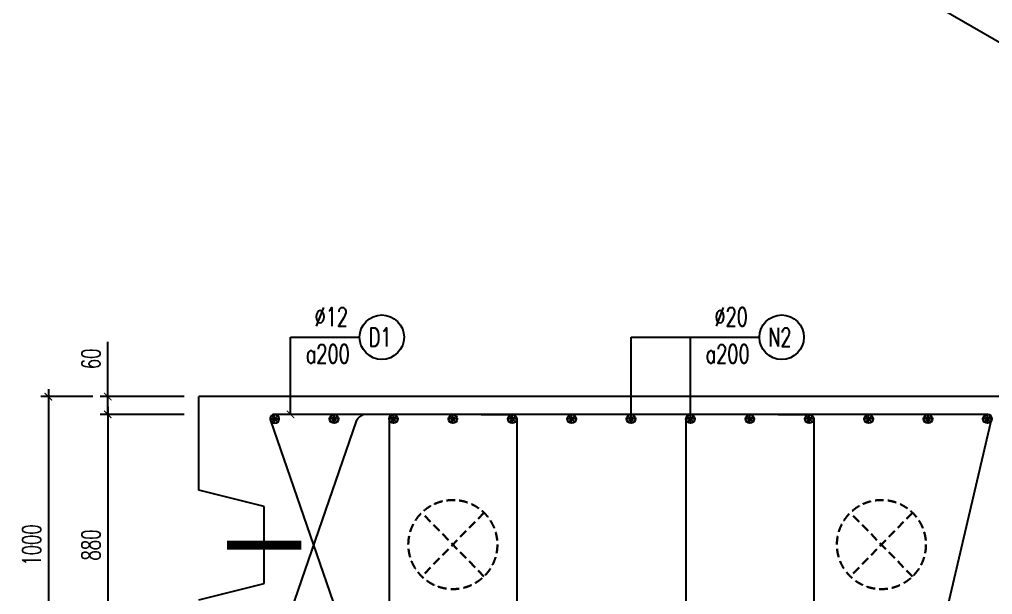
# Model space of a CAD drawing. Header units: millimetres. Extents: x -143483 to 1166745, y -1448440 to -1202244.
# Drawn here: x 365004 to 378110, y -1253909 to -1246161 of the extents above; entities that cross this region are included whole.
import ezdxf
from ezdxf.enums import TextEntityAlignment as Align

# ---------------------------------------------------------------- set-up
doc = ezdxf.new("R2010")
doc.units = ezdxf.units.MM
doc.header["$LTSCALE"] = 30
doc.header["$PDMODE"] = 3
doc.linetypes.add('DASHED', pattern=[19.05, 12.7, -6.35])
doc.layers.get('0').update_dxf_attribs({"lineweight": 9})
doc.layers.get('Defpoints').update_dxf_attribs({"lineweight": 9})
for name, color, linetype in [('ccu11-Cotthep', 9, 'Continuous'), ('ccu11-Dim', 8, 'Continuous'), ('ccu11-Thay', 7, 'Continuous'), ('ccu11-Thep', 4, 'Continuous'), ('ccu11-Thep doc', 4, 'Continuous'), ('ccu11-Thepdai', 6, 'Continuous')]:
    doc.layers.add(name, color=color, linetype=linetype)
doc.layers.add('ccu11-Khuat', color=9, linetype='DASHED', lineweight=30)
doc.styles.add('ccu11-dim', font='vnsimli.shx', dxfattribs={"width": 0.65, "bigfont": 'bigfont.shx'})
doc.styles.add('ccu11-vnsimple', font='vnsimple.shx', dxfattribs={"bigfont": 'bigfont.shx'})
doc.styles.add('ccu11_simli', font='vnsimli.shx', dxfattribs={"width": 0.8})
doc.dimstyles.new('ccu11-100', dxfattribs={"dimscale": 100, "dimtxt": 2.5, "dimasz": 1, "dimexe": 1, "dimexo": 2, "dimgap": 1, "dimtad": 1, "dimdec": 0, "dimdsep": 46, "dimtxsty": 'ccu11-dim', "dimblk": 'ARCHTICK', "dimcen": -1, "dimdle": 1, "dimclrd": 256, "dimclre": 256, "dimclrt": 3, "dimadec": 0, "dimazin": 2, "dimtfac": 0.1, "dimtdec": 0, "dimtmove": 0, "dimatfit": 1, "dimldrblk": 'ARCHTICK', "dimfxl": 0, "dimtvp": 0.833333, "dimtolj": 1, "dimtzin": 12, "dimarcsym": 0})
doc.dimstyles.new('ccu11-100x4', dxfattribs={"dimscale": 100, "dimtxt": 2.5, "dimasz": 1, "dimexe": 1, "dimexo": 2, "dimgap": 1, "dimtad": 1, "dimdec": 0, "dimlfac": 0.25, "dimdsep": 46, "dimtxsty": 'ccu11-dim', "dimblk": 'ARCHTICK', "dimcen": -1, "dimdle": 1, "dimclrd": 256, "dimclre": 256, "dimclrt": 3, "dimadec": 0, "dimazin": 2, "dimtfac": 0.1, "dimtdec": 0, "dimtmove": 0, "dimatfit": 1, "dimldrblk": 'ARCHTICK', "dimfxl": 0, "dimtvp": 0.833333, "dimtolj": 1, "dimtzin": 12, "dimarcsym": 0})

# ---------------------------------------------------------------- blocks, each defined once
blk = doc.blocks.new('_ARCHTICK')
at = {"color": 0, "linetype": 'ByBlock', "const_width": 0.15}
blk.add_lwpolyline([(-0.5, -0.5), (0.5, 0.5)], dxfattribs=at)
blk = doc.blocks.new('*D2719')
at = {"layer": 'ccu11-Dim', "linetype": 'ByBlock', "lineweight": -2, "ltscale": 30, "transparency": 16777216}
for p, q in [((377450, -1244415), (376700, -1245714)), ((376663, -1245578), (389307, -1252878)), ((389920, -1251615), (389170, -1252914))]:
    blk.add_line(p, q, dxfattribs=at)
at = {"layer": 'Defpoints', "color": 0, "linetype": 'ByBlock', "ltscale": 30, "transparency": 16777216}
for p in [(377550, -1244242), (390020, -1251442), (389220, -1252828)]:
    blk.add_point(p, dxfattribs=at)
at = {"layer": 'ccu11-Dim', "linetype": 'ByBlock', "lineweight": -2, "ltscale": 30, "transparency": 16777216, "xscale": 100, "yscale": 100, "zscale": 100}
for p, rotation in [((376750, -1245628), 149.9999151036801), ((389220, -1252828), 329.9999151036801)]:
    blk.add_blockref('_ARCHTICK', p, dxfattribs=dict(at, rotation=rotation))
at = {"layer": 'ccu11-Dim', "color": 3, "linetype": 'ByBlock', "ltscale": 30, "transparency": 16777216, "insert": (383097, -1249033), "char_height": 250, "attachment_point": 5, "rotation": 329.9999, "style": 'ccu11-dim'}
blk.add_mtext('\\A1;3600', dxfattribs=at)
blk = doc.blocks.new('MCT')
at = {"ltscale": 0.005}
for p, q in [((-0.49, 0), (0.49, 0)), ((0.35, -0.35), (-0.35, 0.35)), ((-0.35, -0.35), (0.35, 0.35)), ((0, -0.49), (0, 0.49))]:
    blk.add_line(p, q, dxfattribs=at)
blk.add_circle((0, 0), 0.492, dxfattribs=at)
blk = doc.blocks.new('*U2055')
at = {"layer": 'ccu11-Thep doc', "xscale": -121.9200000001001, "yscale": 121.9200000001001, "zscale": 121.92, "rotation": 270}
blk.add_blockref('MCT', (0, 0), dxfattribs=at)
blk = doc.blocks.new('*U2048')
at = {"layer": 'ccu11-Thep doc', "color": 0, "linetype": 'ByBlock', "lineweight": -2, "transparency": 16777216}
for p in [(0, 0), (800, 0), (1600, 0), (2400, 0), (3200, 0), (4000, 0), (4800, 0), (5600, 0), (6400, 0), (7200, 0), (8000, 0), (8800, 0), (9600, 0), (10400, 0), (11200, 0), (12000, 0), (12800, 0), (13600, 0)]:
    blk.add_blockref('*U2055', p, dxfattribs=at)
blk = doc.blocks.new('*D2735')
at = {"layer": 'ccu11-Dim', "linetype": 'ByBlock', "lineweight": -2, "ltscale": 30, "transparency": 16777216}
for p, q in [((366193, -1251242), (366193, -1250502)), ((367221, -1251242), (366093, -1251242)), ((366193, -1251482), (366193, -1251242)), ((367221, -1251482), (366093, -1251482)), ((366193, -1251482), (366193, -1251582))]:
    blk.add_line(p, q, dxfattribs=at)
at = {"layer": 'Defpoints', "color": 0, "linetype": 'ByBlock', "ltscale": 30, "transparency": 16777216}
for p in [(367421, -1251242), (366193, -1251482), (367421, -1251482)]:
    blk.add_point(p, dxfattribs=at)
at = {"layer": 'ccu11-Dim', "linetype": 'ByBlock', "lineweight": -2, "ltscale": 30, "transparency": 16777216, "xscale": 100, "yscale": 100, "zscale": 100}
for p, rotation in [((366193, -1251242), 270), ((366193, -1251482), 90)]:
    blk.add_blockref('_ARCHTICK', p, dxfattribs=dict(at, rotation=rotation))
at = {"layer": 'ccu11-Dim', "color": 3, "linetype": 'ByBlock', "ltscale": 30, "transparency": 16777216, "insert": (365968, -1250734), "char_height": 250, "attachment_point": 5, "rotation": 90, "style": 'ccu11-dim'}
blk.add_mtext('\\A1;60', dxfattribs=at)
blk = doc.blocks.new('*D2736')
at = {"layer": 'ccu11-Dim', "linetype": 'ByBlock', "lineweight": -2, "ltscale": 30, "transparency": 16777216}
for p, q in [((366193, -1251382), (366193, -1255102)), ((367221, -1251482), (366093, -1251482)), ((367221, -1255002), (366093, -1255002))]:
    blk.add_line(p, q, dxfattribs=at)
at = {"layer": 'Defpoints', "color": 0, "linetype": 'ByBlock', "ltscale": 30, "transparency": 16777216}
for p in [(367421, -1251482), (366193, -1255002), (367421, -1255002)]:
    blk.add_point(p, dxfattribs=at)
at = {"layer": 'ccu11-Dim', "linetype": 'ByBlock', "lineweight": -2, "ltscale": 30, "transparency": 16777216, "xscale": 100, "yscale": 100, "zscale": 100}
for p, rotation in [((366193, -1251482), 90), ((366193, -1255002), 270)]:
    blk.add_blockref('_ARCHTICK', p, dxfattribs=dict(at, rotation=rotation))
at = {"layer": 'ccu11-Dim', "color": 3, "linetype": 'ByBlock', "ltscale": 30, "transparency": 16777216, "insert": (365968, -1253242), "char_height": 250, "attachment_point": 5, "rotation": 90, "style": 'ccu11-dim'}
blk.add_mtext('\\A1;880', dxfattribs=at)
blk = doc.blocks.new('*D2738')
at = {"layer": 'ccu11-Dim', "linetype": 'ByBlock', "lineweight": -2, "ltscale": 30, "transparency": 16777216}
for p, q in [((365993, -1251242), (365293, -1251242)), ((365393, -1251142), (365393, -1255342)), ((365993, -1255242), (365293, -1255242))]:
    blk.add_line(p, q, dxfattribs=at)
at = {"layer": 'Defpoints', "color": 0, "linetype": 'ByBlock', "ltscale": 30, "transparency": 16777216}
for p in [(366193, -1251242), (365393, -1255242), (366193, -1255242)]:
    blk.add_point(p, dxfattribs=at)
at = {"layer": 'ccu11-Dim', "linetype": 'ByBlock', "lineweight": -2, "ltscale": 30, "transparency": 16777216, "xscale": 100, "yscale": 100, "zscale": 100}
for p, rotation in [((365393, -1251242), 90), ((365393, -1255242), 270)]:
    blk.add_blockref('_ARCHTICK', p, dxfattribs=dict(at, rotation=rotation))
at = {"layer": 'ccu11-Dim', "color": 3, "linetype": 'ByBlock', "ltscale": 30, "transparency": 16777216, "insert": (365168, -1253242), "char_height": 250, "attachment_point": 5, "rotation": 90, "style": 'ccu11-dim'}
blk.add_mtext('\\A1;1000', dxfattribs=at)
blk = doc.blocks.new('*U1910')
at = {"layer": 'ccu11-Thep doc', "xscale": -121.9200000001001, "yscale": 121.9200000001001, "zscale": 121.92, "rotation": 270}
blk.add_blockref('MCT', (0, 0), dxfattribs=at)
blk = doc.blocks.new('*U1911')
at = {"layer": 'ccu11-Thep doc', "color": 0, "linetype": 'ByBlock', "lineweight": -2, "transparency": 16777216}
for p in [(0, 0), (800, 0), (1600, 0), (2400, 0), (3200, 0), (4000, 0), (4800, 0), (5600, 0), (6400, 0), (7200, 0), (8000, 0), (8800, 0)]:
    blk.add_blockref('*U1910', p, dxfattribs=at)
blk = doc.blocks.new('SHD')
at = {"layer": 'ccu11-Cotthep'}
blk.add_circle((300, 0), 300, dxfattribs=at)
at = {"layer": 'ccu11-Cotthep', "color": 31, "style": 'ccu11_simli', "width": 0.8}
blk.add_attdef('DK', text='', height=250, dxfattribs=at).set_placement((-101, 65), align=Align.BOTTOM_RIGHT)
blk.add_attdef('KH', text='', height=250, dxfattribs=at).set_placement((300, 0), align=Align.MIDDLE)
blk.add_attdef('KC', text='', height=250, dxfattribs=at).set_placement((-101, -142), align=Align.TOP_RIGHT)
blk = doc.blocks.new('*D4395')
at = {"layer": 'ccu11-Dim', "lineweight": -2, "transparency": 16777216}
for start, end in [(133.4607, 141.7303), (149.9999, 180), (188.2696, 196.5392)]:
    blk.add_arc((390020, -1251442), 2080, start, end, dxfattribs=at)
at = {"layer": 'ccu11-Dim', "transparency": 16777216}
for points in [[(388428, -1250182), (388346, -1250125), (388219, -1250402)], [(387912, -1251745), (388011, -1251738), (387940, -1251442)]]:
    blk.add_solid(points, dxfattribs=at)
at = {"layer": 'Defpoints', "color": 0, "transparency": 16777216}
for p in [(377550, -1244242), (388065, -1250730), (386023, -1251442), (390020, -1251442), (390020, -1251442)]:
    blk.add_point(p, dxfattribs=at)
at = {"layer": 'ccu11-Dim', "color": 3, "transparency": 16777216, "insert": (387793, -1250845), "char_height": 250, "attachment_point": 5, "rotation": 75, "style": 'ccu11-dim'}
blk.add_mtext('\\A1;30\\M+1818B', dxfattribs=at)

msp = doc.modelspace()

# ---------------------------------------------------------------- linework, layer by layer
at = {"layer": 'ccu11-Khuat', "ltscale": 0.3}
for p, q in [((371260.42, -1252806.3), (370422.19, -1253665)), ((371260.42, -1253665), (370422.19, -1252806.3)), ((377032.76, -1252806.3), (376194.53, -1253665)), ((377032.76, -1253665), (376194.53, -1252806.3))]:
    msp.add_line(p, q, dxfattribs=at)
for centre in [(370841.31, -1253235.65), (376613.64, -1253235.65)]:
    msp.add_circle(centre, 600, dxfattribs=at)
at = {"layer": 'ccu11-Thay'}
for p, q in [((378621.31, -1251242.01), (367421.31, -1251242.01)), ((367421.31, -1252502.01), (367421.31, -1251242.01)), ((368301.07, -1252722.01), (367421.31, -1252502.01)), ((368301.07, -1253762.01), (368301.07, -1252722.01)), ((367421.31, -1253982.01), (368301.07, -1253762.01))]:
    msp.add_line(p, q, dxfattribs=at)
at = {"layer": 'ccu11-Thep', "const_width": 120}
msp.add_lwpolyline([(368801.31, -1253242.01), (367801.31, -1253242.01)], dxfattribs=at)
at = {"layer": 'ccu11-Thepdai'}
for points in [[(370369.51, -1251482.01), (369649.04, -1251482.01, 0.23620228), (369537.27, -1251574.76), (368383.4, -1254921.51, 0.5204497), (368439.79, -1255002.01), (377251.31, -1255002.01, 0.41421356), (377301.31, -1254952.01), (378101.31, -1251532.01, 0.41421356), (378051.31, -1251482.01), (368439.79, -1251482.01, 0.5204497), (368383.4, -1251562.51), (369537.27, -1254909.26, 0.23620228), (369649.04, -1255002.01), (370369.51, -1255002.01)], [(370461.31, -1251482.01), (370041.31, -1251482.01, 0.41421356), (369981.31, -1251542.01), (369981.31, -1254942.01, 0.41421356), (370041.31, -1255002.01), (370461.31, -1255002.01)], [(371221.31, -1251482.01), (371641.31, -1251482.01, -0.41421356), (371701.31, -1251542.01), (371701.31, -1254942.01, -0.41421356), (371641.31, -1255002.01), (371221.31, -1255002.01)], [(374461.31, -1251482.01), (374041.31, -1251482.01, 0.41421356), (373981.31, -1251542.01), (373981.31, -1254942.01, 0.41421356), (374041.31, -1255002.01), (374461.31, -1255002.01)], [(375221.31, -1251482.01), (375641.31, -1251482.01, -0.41421356), (375701.31, -1251542.01), (375701.31, -1254942.01, -0.41421356), (375641.31, -1255002.01), (375221.31, -1255002.01)]]:
    msp.add_lwpolyline(points, format="xyb", dxfattribs=at)

# ---------------------------------------------------------------- block references
at = {"layer": 'ccu11-Cotthep'}
ref = msp.add_blockref('SHD', (369584.51, -1250441.65), dxfattribs=at)
ref.add_attrib('KH', 'D1', dxfattribs={"color": 31, "height": 250, "style": 'ccu11-vnsimple', "width": 0.7}).set_placement((369859.51, -1250441.65), align=Align.MIDDLE_CENTER)
ref.add_attrib('KC', 'a200', dxfattribs={"color": 31, "height": 250, "style": 'ccu11-vnsimple', "width": 0.7}).set_placement((369155.92, -1250541.65), align=Align.TOP_CENTER)
ref.add_attrib('DK', '`12', dxfattribs={"color": 31, "height": 250, "style": 'ccu11-vnsimple', "width": 0.7}).set_placement((369203.72, -1250366.65), align=Align.BOTTOM_CENTER)
ref = msp.add_blockref('SHD', (374970.31, -1250441.65), dxfattribs=at)
ref.add_attrib('KH', 'N2', dxfattribs={"color": 31, "height": 250, "style": 'ccu11-vnsimple', "width": 0.7}).set_placement((375245.31, -1250441.65), align=Align.MIDDLE_CENTER)
ref.add_attrib('KC', 'a200', dxfattribs={"color": 31, "height": 250, "style": 'ccu11-vnsimple', "width": 0.7}).set_placement((374541.73, -1250541.65), align=Align.TOP_CENTER)
ref.add_attrib('DK', '`20', dxfattribs={"color": 31, "height": 250, "style": 'ccu11-vnsimple', "width": 0.7}).set_placement((374589.52, -1250366.65), align=Align.BOTTOM_CENTER)
at = {"layer": 'ccu11-Thep doc', "rotation": 150}
msp.add_blockref('*U2048', (389639.36, -1250875.7), dxfattribs=at)
at = {"layer": 'ccu11-Thep doc', "xscale": -121.9200000001001, "yscale": 121.9200000001001, "zscale": 121.9200000001001, "rotation": 270}
msp.add_blockref('MCT', (368440.95, -1251542.01), dxfattribs=at)
at = {"layer": 'ccu11-Thep doc', "xscale": -1}
msp.add_blockref('*U1911', (378041.31, -1251542.01), dxfattribs=at)

# ---------------------------------------------------------------- dimensions: what is measured, and where the dimension line sits
at = {"layer": 'ccu11-Dim', "linetype": 'ByBlock', "ltscale": 30}
dim = msp.add_aligned_dim(p1=(377549.51, -1244242.01), p2=(390020.23, -1251442.01), distance=-1600, dimstyle='ccu11-100x4', dxfattribs=at)
dim.commit()
dim.dimension.update_dxf_attribs({"geometry": '*D2719', "text_midpoint": (383097.37, -1249032.79)})
at = {"layer": 'ccu11-Dim'}
dim = msp.add_angular_dim_2l(base=(388065.35, -1250730.49), line1=((377549.51, -1244242.01), (390020.23, -1251442.01)), line2=((390020.23, -1251442.01), (386023.03, -1251442.01)), dimstyle='ccu11-100x4', override={"dimasz": 3, "dimsah": 1}, dxfattribs=at)
dim.commit()
dim.dimension.update_dxf_attribs({"geometry": '*D4395', "text_midpoint": (387793.44, -1250845.34)})
at = {"layer": 'ccu11-Dim', "linetype": 'ByBlock', "ltscale": 30}
dim = msp.add_linear_dim(base=(366192.91, -1251482.01), p1=(367421.31, -1251242.01), p2=(367421.31, -1251482.01), angle=90, dimstyle='ccu11-100x4', dxfattribs=at)
dim.commit()
dim.dimension.update_dxf_attribs({"geometry": '*D2735', "text_midpoint": (366192.91, -1250734.02), "dimtype": 160})
dim = msp.add_linear_dim(base=(365392.91, -1255242.01), p1=(366192.91, -1251242.01), p2=(366192.91, -1255242.01), angle=90, dimstyle='ccu11-100x4', dxfattribs=at)
dim.commit()
dim.dimension.update_dxf_attribs({"geometry": '*D2738', "text_midpoint": (365167.91, -1253242.01)})
dim = msp.add_linear_dim(base=(366192.91, -1255002.01), p1=(367421.31, -1251482.01), p2=(367421.31, -1255002.01), angle=90, dimstyle='ccu11-100x4', override={"dimtmove": 1}, dxfattribs=at)
dim.commit()
dim.dimension.update_dxf_attribs({"geometry": '*D2736', "text_midpoint": (365967.91, -1253242.01)})

# ---------------------------------------------------------------- leaders
at = {"layer": 'ccu11-Cotthep', "linetype": 'ByBlock', "ltscale": 30}
msp.add_leader([(368655.51, -1251482.01), (368655.51, -1250441.65), (369584.51, -1250441.65)], dimstyle='ccu11-100x4', dxfattribs=at)
at = {"layer": 'ccu11-Cotthep'}
for points in [[(373241.31, -1251542.01), (373241.31, -1250441.65), (374970.31, -1250441.65)], [(374041.31, -1251542.01), (374041.31, -1250441.65), (374970.31, -1250441.65)]]:
    msp.add_leader(points, dimstyle='ccu11-100', override={"dimasz": 1.5, "dimgap": 1, "dimtad": 0, "dimldrblk": 'None', "dimfxl": 3, "dimfxlon": 1, "dimtfill": 1, "dimarcsym": 1}, dxfattribs=at)

doc.saveas('drawing.dxf')
